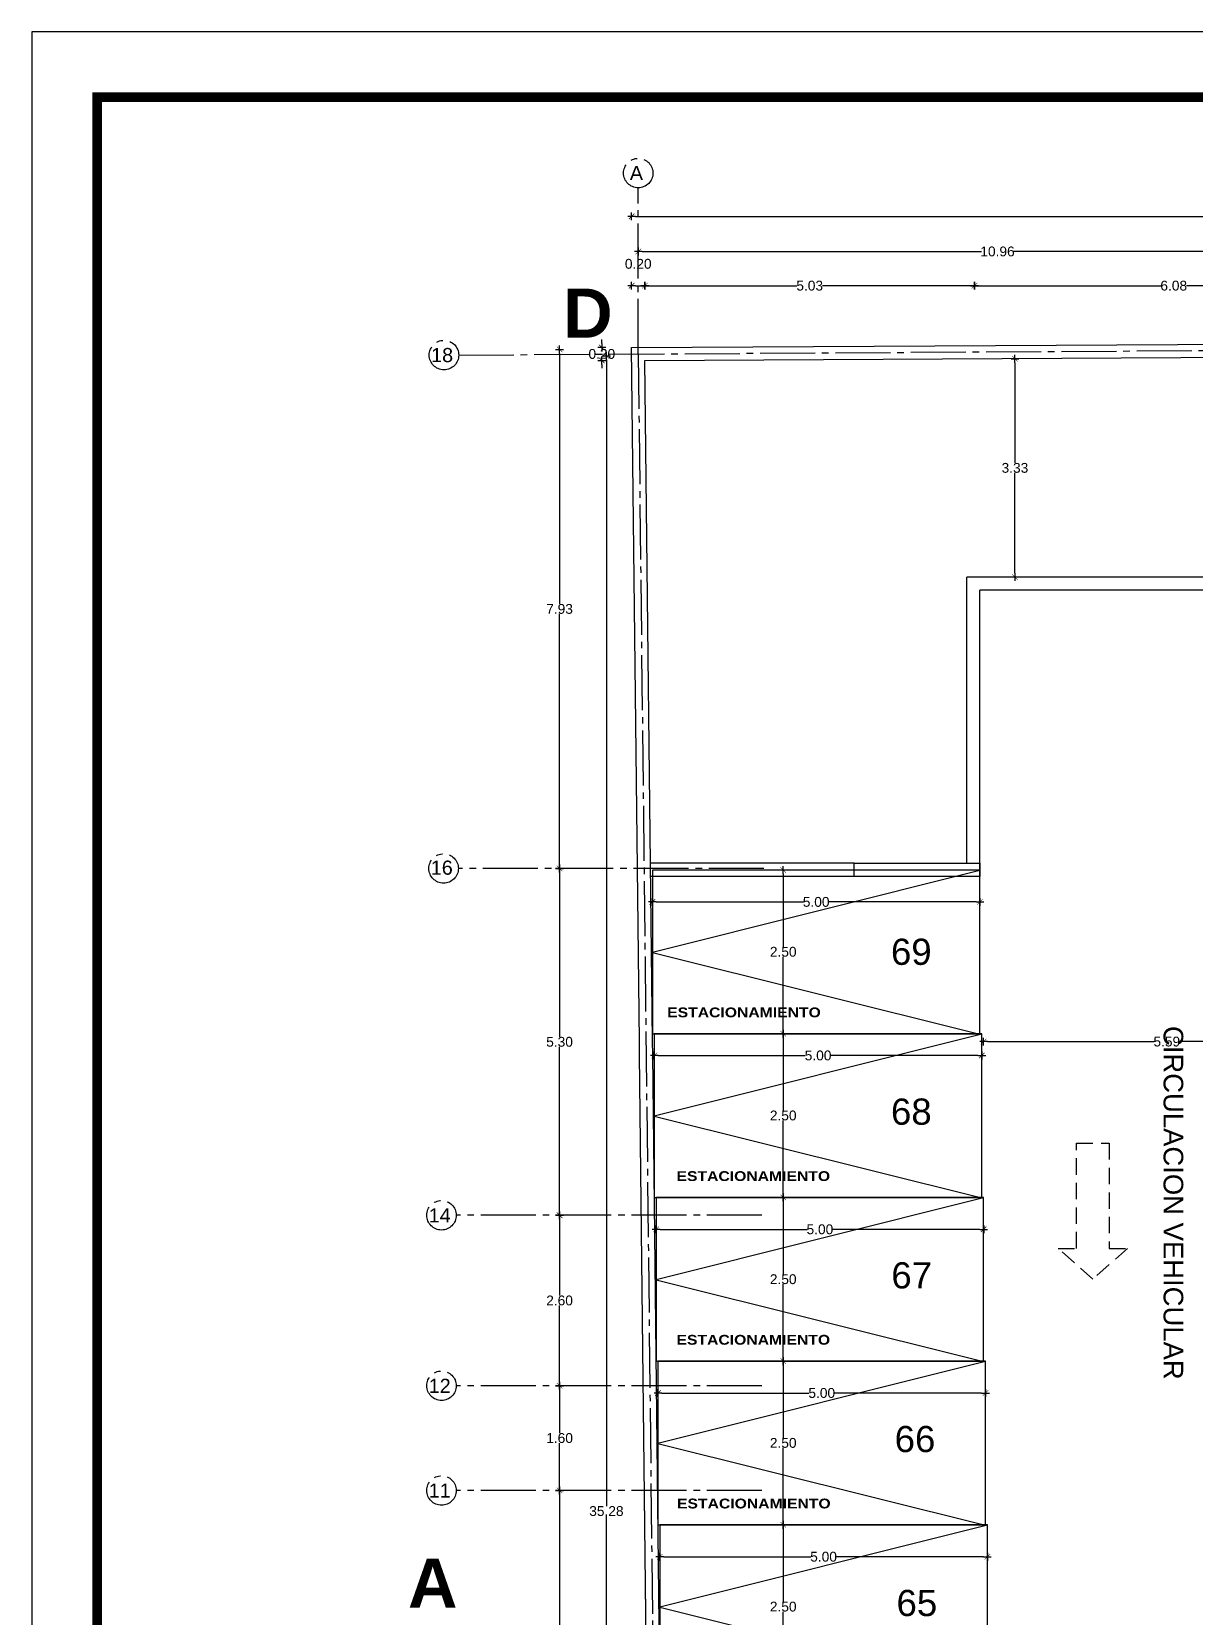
# Model space of a CAD drawing. Header units: millimetres. Extents: x 1217 to 2428, y 234 to 644.
# Drawn here: x 2338.46 to 2356.22, y 420.23 to 444.44 of the extents above; entities that cross this region are included whole.
import ezdxf

# ---------------------------------------------------------------- set-up
doc = ezdxf.new("R2010")
doc.units = ezdxf.units.MM
doc.linetypes.add('ACAD_ISO04W100', pattern=[30, 24, -3, 0, -3])
doc.linetypes.add('HIDDEN', pattern=[0.375, 0.25, -0.125])
doc.layers.get('0').update_dxf_attribs({"lineweight": 5})
for name, color, linetype in [('0.1', 251, 'Continuous'), ('COTAS', 252, 'Continuous'), ('COTAS INTERIORES', 3, 'Continuous'), ('Ejes', 8, 'Continuous'), ('MURO', 5, 'Continuous'), ('Pavimento', 8, 'Continuous'), ('Texto', 1, 'Continuous'), ('Textos', 2, 'Continuous')]:
    doc.layers.add(name, color=color, linetype=linetype)
doc.styles.add('DIM000', font='')
doc.styles.add('INTERARQ', font='arial.ttf')
doc.styles.get("Standard").update_dxf_attribs({"font": 'arial.ttf'})
doc.styles.get('DIM000').set_extended_font_data('Arial Black')
doc.dimstyles.new('ESCALA_1-50', dxfattribs={"dimtxt": 0.15, "dimasz": 0.06, "dimexe": 0.18, "dimexo": 0.0625, "dimgap": 0, "dimtad": 0, "dimtih": 1, "dimtoh": 1, "dimzin": 0, "dimdsep": 46, "dimtxsty": 'INTERARQ', "dimblk": 'DIMTICK', "dimcen": 0, "dimse1": 1, "dimse2": 1, "dimclrd": 256, "dimclre": 1, "dimclrt": 2, "dimadec": 0, "dimazin": 0, "dimtfac": 4.5, "dimtofl": 0, "dimtmove": 2, "dimatfit": 3, "dimldrblk": 'DIMTICK', "dimfxl": 1, "dimtolj": 1, "dimtzin": 0, "dimarcsym": 0})

# ---------------------------------------------------------------- blocks, each defined once
blk = doc.blocks.new('DIMTICK')
at = {"color": 1}
for p, q in [((-1, 0), (1, 0)), ((0, 1), (0, -1))]:
    blk.add_line(p, q, dxfattribs=at)
at = {"color": 3, "const_width": 0.141}
blk.add_lwpolyline([(0.71, 0.71), (-0.71, -0.71)], dxfattribs=at)
blk = doc.blocks.new('*D1199')
at = {"layer": 'COTAS INTERIORES', "lineweight": -2, "ltscale": 3, "transparency": 16777216}
for p, q in [((2353.051, 429.018), (2355.592, 429.018)), ((2358.524, 429.018), (2355.982, 429.018))]:
    blk.add_line(p, q, dxfattribs=at)
at = {"layer": 'Defpoints', "color": 0, "ltscale": 3, "transparency": 16777216}
for p in [(2352.991, 429.253, 0), (2352.991, 429.018), (2358.584, 429.018, 0)]:
    blk.add_point(p, dxfattribs=at)
at = {"layer": 'COTAS INTERIORES', "lineweight": -2, "ltscale": 3, "transparency": 16777216, "xscale": 0.06, "yscale": 0.06, "zscale": 0.06, "rotation": 180}
blk.add_blockref('DIMTICK', (2352.991, 429.018), dxfattribs=at)
at = {"layer": 'COTAS INTERIORES', "lineweight": -2, "ltscale": 3, "transparency": 16777216, "xscale": 0.06, "yscale": 0.06, "zscale": 0.06}
blk.add_blockref('DIMTICK', (2358.584, 429.018), dxfattribs=at)
at = {"layer": 'COTAS INTERIORES', "color": 2, "ltscale": 3, "transparency": 16777216, "insert": (2355.787, 429.018), "char_height": 0.15, "attachment_point": 5, "style": 'INTERARQ'}
blk.add_mtext('\\A1;5.59', dxfattribs=at)
blk = doc.blocks.new('*D1256')
at = {"layer": 'COTAS INTERIORES', "lineweight": -2, "ltscale": 3, "transparency": 16777216}
for p, q in [((2349.932, 421.579), (2349.932, 420.465)), ((2349.932, 419.199), (2349.932, 420.312))]:
    blk.add_line(p, q, dxfattribs=at)
at = {"layer": 'Defpoints', "color": 0, "ltscale": 3, "transparency": 16777216}
for p in [(2349.932, 421.639), (2350.779, 421.639, 0), (2351.226, 419.139, 0)]:
    blk.add_point(p, dxfattribs=at)
at = {"layer": 'COTAS INTERIORES', "lineweight": -2, "ltscale": 3, "transparency": 16777216, "xscale": 0.06, "yscale": 0.06, "zscale": 0.06}
for p, rotation in [((2349.932, 421.639), 90), ((2349.932, 419.139), 270)]:
    blk.add_blockref('DIMTICK', p, dxfattribs=dict(at, rotation=rotation))
at = {"layer": 'COTAS INTERIORES', "color": 2, "ltscale": 3, "transparency": 16777216, "insert": (2349.932, 420.389), "char_height": 0.15, "attachment_point": 5, "style": 'INTERARQ'}
blk.add_mtext('\\A1;2.50', dxfattribs=at)
blk = doc.blocks.new('*D1257')
at = {"layer": 'COTAS INTERIORES', "lineweight": -2, "ltscale": 3, "transparency": 16777216}
for p, q in [((2349.932, 424.079), (2349.932, 422.965)), ((2349.932, 421.699), (2349.932, 422.812))]:
    blk.add_line(p, q, dxfattribs=at)
at = {"layer": 'Defpoints', "color": 0, "ltscale": 3, "transparency": 16777216}
for p in [(2349.932, 424.139), (2350.866, 424.139, 0), (2350.779, 421.639, 0)]:
    blk.add_point(p, dxfattribs=at)
at = {"layer": 'COTAS INTERIORES', "lineweight": -2, "ltscale": 3, "transparency": 16777216, "xscale": 0.06, "yscale": 0.06, "zscale": 0.06}
for p, rotation in [((2349.932, 424.139), 90), ((2349.932, 421.639), 270)]:
    blk.add_blockref('DIMTICK', p, dxfattribs=dict(at, rotation=rotation))
at = {"layer": 'COTAS INTERIORES', "color": 2, "ltscale": 3, "transparency": 16777216, "insert": (2349.932, 422.889), "char_height": 0.15, "attachment_point": 5, "style": 'INTERARQ'}
blk.add_mtext('\\A1;2.50', dxfattribs=at)
blk = doc.blocks.new('*D1258')
at = {"layer": 'COTAS INTERIORES', "lineweight": -2, "ltscale": 3, "transparency": 16777216}
for p, q in [((2349.932, 426.579), (2349.932, 425.465)), ((2349.932, 424.199), (2349.932, 425.312))]:
    blk.add_line(p, q, dxfattribs=at)
at = {"layer": 'Defpoints', "color": 0, "ltscale": 3, "transparency": 16777216}
for p in [(2349.932, 426.639), (2350.779, 426.639, 0), (2350.866, 424.139, 0)]:
    blk.add_point(p, dxfattribs=at)
at = {"layer": 'COTAS INTERIORES', "lineweight": -2, "ltscale": 3, "transparency": 16777216, "xscale": 0.06, "yscale": 0.06, "zscale": 0.06}
for p, rotation in [((2349.932, 426.639), 90), ((2349.932, 424.139), 270)]:
    blk.add_blockref('DIMTICK', p, dxfattribs=dict(at, rotation=rotation))
at = {"layer": 'COTAS INTERIORES', "color": 2, "ltscale": 3, "transparency": 16777216, "insert": (2349.932, 425.389), "char_height": 0.15, "attachment_point": 5, "style": 'INTERARQ'}
blk.add_mtext('\\A1;2.50', dxfattribs=at)
blk = doc.blocks.new('*D1259')
at = {"layer": 'COTAS INTERIORES', "lineweight": -2, "ltscale": 3, "transparency": 16777216}
for p, q in [((2349.932, 429.079), (2349.932, 427.965)), ((2349.932, 426.699), (2349.932, 427.812))]:
    blk.add_line(p, q, dxfattribs=at)
at = {"layer": 'Defpoints', "color": 0, "ltscale": 3, "transparency": 16777216}
for p in [(2349.932, 429.139), (2350.837, 429.139, 0), (2350.779, 426.639, 0)]:
    blk.add_point(p, dxfattribs=at)
at = {"layer": 'COTAS INTERIORES', "lineweight": -2, "ltscale": 3, "transparency": 16777216, "xscale": 0.06, "yscale": 0.06, "zscale": 0.06}
for p, rotation in [((2349.932, 429.139), 90), ((2349.932, 426.639), 270)]:
    blk.add_blockref('DIMTICK', p, dxfattribs=dict(at, rotation=rotation))
at = {"layer": 'COTAS INTERIORES', "color": 2, "ltscale": 3, "transparency": 16777216, "insert": (2349.932, 427.889), "char_height": 0.15, "attachment_point": 5, "style": 'INTERARQ'}
blk.add_mtext('\\A1;2.50', dxfattribs=at)
blk = doc.blocks.new('*D1260')
at = {"layer": 'COTAS INTERIORES', "lineweight": -2, "ltscale": 3, "transparency": 16777216}
for p, q in [((2349.932, 431.579), (2349.932, 430.465)), ((2349.932, 429.199), (2349.932, 430.312))]:
    blk.add_line(p, q, dxfattribs=at)
at = {"layer": 'Defpoints', "color": 0, "ltscale": 3, "transparency": 16777216}
for p in [(2349.932, 431.639), (2350.953, 431.639, 0), (2350.837, 429.139, 0)]:
    blk.add_point(p, dxfattribs=at)
at = {"layer": 'COTAS INTERIORES', "lineweight": -2, "ltscale": 3, "transparency": 16777216, "xscale": 0.06, "yscale": 0.06, "zscale": 0.06}
for p, rotation in [((2349.932, 431.639), 90), ((2349.932, 429.139), 270)]:
    blk.add_blockref('DIMTICK', p, dxfattribs=dict(at, rotation=rotation))
at = {"layer": 'COTAS INTERIORES', "color": 2, "ltscale": 3, "transparency": 16777216, "insert": (2349.932, 430.389), "char_height": 0.15, "attachment_point": 5, "style": 'INTERARQ'}
blk.add_mtext('\\A1;2.50', dxfattribs=at)
blk = doc.blocks.new('*D1109')
at = {"layer": 'COTAS INTERIORES', "lineweight": -2, "ltscale": 3, "transparency": 16777216}
for p, q in [((2348.108, 421.151), (2350.353, 421.151)), ((2352.988, 421.151), (2350.743, 421.151))]:
    blk.add_line(p, q, dxfattribs=at)
at = {"layer": 'Defpoints', "color": 0, "ltscale": 3, "transparency": 16777216}
for p in [(2348.048, 421.63, 0), (2353.048, 421.63, 0), (2353.048, 421.151)]:
    blk.add_point(p, dxfattribs=at)
at = {"layer": 'COTAS INTERIORES', "lineweight": -2, "ltscale": 3, "transparency": 16777216, "xscale": 0.06, "yscale": 0.06, "zscale": 0.06, "rotation": 180}
blk.add_blockref('DIMTICK', (2348.048, 421.151), dxfattribs=at)
at = {"layer": 'COTAS INTERIORES', "lineweight": -2, "ltscale": 3, "transparency": 16777216, "xscale": 0.06, "yscale": 0.06, "zscale": 0.06}
blk.add_blockref('DIMTICK', (2353.048, 421.151), dxfattribs=at)
at = {"layer": 'COTAS INTERIORES', "color": 2, "ltscale": 3, "transparency": 16777216, "insert": (2350.548, 421.151), "char_height": 0.15, "attachment_point": 5, "style": 'INTERARQ'}
blk.add_mtext('\\A1;5.00', dxfattribs=at)
blk = doc.blocks.new('*D1110')
at = {"layer": 'COTAS INTERIORES', "lineweight": -2, "ltscale": 3, "transparency": 16777216}
for p, q in [((2348.08, 423.651), (2350.325, 423.651)), ((2352.96, 423.651), (2350.714, 423.651))]:
    blk.add_line(p, q, dxfattribs=at)
at = {"layer": 'Defpoints', "color": 0, "ltscale": 3, "transparency": 16777216}
for p in [(2348.02, 424.13, 0), (2353.02, 424.13, 0), (2353.02, 423.651)]:
    blk.add_point(p, dxfattribs=at)
at = {"layer": 'COTAS INTERIORES', "lineweight": -2, "ltscale": 3, "transparency": 16777216, "xscale": 0.06, "yscale": 0.06, "zscale": 0.06, "rotation": 180}
blk.add_blockref('DIMTICK', (2348.02, 423.651), dxfattribs=at)
at = {"layer": 'COTAS INTERIORES', "lineweight": -2, "ltscale": 3, "transparency": 16777216, "xscale": 0.06, "yscale": 0.06, "zscale": 0.06}
blk.add_blockref('DIMTICK', (2353.02, 423.651), dxfattribs=at)
at = {"layer": 'COTAS INTERIORES', "color": 2, "ltscale": 3, "transparency": 16777216, "insert": (2350.52, 423.651), "char_height": 0.15, "attachment_point": 5, "style": 'INTERARQ'}
blk.add_mtext('\\A1;5.00', dxfattribs=at)
blk = doc.blocks.new('*D1111')
at = {"layer": 'COTAS INTERIORES', "lineweight": -2, "ltscale": 3, "transparency": 16777216}
for p, q in [((2348.052, 426.151), (2350.297, 426.151)), ((2352.932, 426.151), (2350.686, 426.151))]:
    blk.add_line(p, q, dxfattribs=at)
at = {"layer": 'Defpoints', "color": 0, "ltscale": 3, "transparency": 16777216}
for p in [(2347.992, 426.63, 0), (2352.992, 426.63, 0), (2352.992, 426.151)]:
    blk.add_point(p, dxfattribs=at)
at = {"layer": 'COTAS INTERIORES', "lineweight": -2, "ltscale": 3, "transparency": 16777216, "xscale": 0.06, "yscale": 0.06, "zscale": 0.06, "rotation": 180}
blk.add_blockref('DIMTICK', (2347.992, 426.151), dxfattribs=at)
at = {"layer": 'COTAS INTERIORES', "lineweight": -2, "ltscale": 3, "transparency": 16777216, "xscale": 0.06, "yscale": 0.06, "zscale": 0.06}
blk.add_blockref('DIMTICK', (2352.992, 426.151), dxfattribs=at)
at = {"layer": 'COTAS INTERIORES', "color": 2, "ltscale": 3, "transparency": 16777216, "insert": (2350.492, 426.151), "char_height": 0.15, "attachment_point": 5, "style": 'INTERARQ'}
blk.add_mtext('\\A1;5.00', dxfattribs=at)
blk = doc.blocks.new('*D1112')
at = {"layer": 'COTAS INTERIORES', "lineweight": -2, "ltscale": 3, "transparency": 16777216}
for p, q in [((2348.024, 428.806), (2350.269, 428.806)), ((2352.904, 428.806), (2350.658, 428.806))]:
    blk.add_line(p, q, dxfattribs=at)
at = {"layer": 'Defpoints', "color": 0, "ltscale": 3, "transparency": 16777216}
for p in [(2347.964, 429.13, 0), (2352.964, 429.13, 0), (2352.964, 428.806)]:
    blk.add_point(p, dxfattribs=at)
at = {"layer": 'COTAS INTERIORES', "lineweight": -2, "ltscale": 3, "transparency": 16777216, "xscale": 0.06, "yscale": 0.06, "zscale": 0.06, "rotation": 180}
blk.add_blockref('DIMTICK', (2347.964, 428.806), dxfattribs=at)
at = {"layer": 'COTAS INTERIORES', "lineweight": -2, "ltscale": 3, "transparency": 16777216, "xscale": 0.06, "yscale": 0.06, "zscale": 0.06}
blk.add_blockref('DIMTICK', (2352.964, 428.806), dxfattribs=at)
at = {"layer": 'COTAS INTERIORES', "color": 2, "ltscale": 3, "transparency": 16777216, "insert": (2350.464, 428.806), "char_height": 0.15, "attachment_point": 5, "style": 'INTERARQ'}
blk.add_mtext('\\A1;5.00', dxfattribs=at)
blk = doc.blocks.new('*D1113')
at = {"layer": 'COTAS INTERIORES', "lineweight": -2, "ltscale": 3, "transparency": 16777216}
for p, q in [((2347.995, 431.151), (2350.241, 431.151)), ((2352.875, 431.151), (2350.63, 431.151))]:
    blk.add_line(p, q, dxfattribs=at)
at = {"layer": 'Defpoints', "color": 0, "ltscale": 3, "transparency": 16777216}
for p in [(2347.935, 431.63, 0), (2352.935, 431.63, 0), (2352.935, 431.151)]:
    blk.add_point(p, dxfattribs=at)
at = {"layer": 'COTAS INTERIORES', "lineweight": -2, "ltscale": 3, "transparency": 16777216, "xscale": 0.06, "yscale": 0.06, "zscale": 0.06, "rotation": 180}
blk.add_blockref('DIMTICK', (2347.935, 431.151), dxfattribs=at)
at = {"layer": 'COTAS INTERIORES', "lineweight": -2, "ltscale": 3, "transparency": 16777216, "xscale": 0.06, "yscale": 0.06, "zscale": 0.06}
blk.add_blockref('DIMTICK', (2352.935, 431.151), dxfattribs=at)
at = {"layer": 'COTAS INTERIORES', "color": 2, "ltscale": 3, "transparency": 16777216, "insert": (2350.435, 431.151), "char_height": 0.15, "attachment_point": 5, "style": 'INTERARQ'}
blk.add_mtext('\\A1;5.00', dxfattribs=at)
blk = doc.blocks.new('*D1132')
at = {"layer": 'COTAS', "lineweight": -2, "ltscale": 3, "transparency": 16777216}
for p, q in [((2347.233, 439.429), (2347.233, 421.925)), ((2347.233, 404.268), (2347.233, 421.772))]:
    blk.add_line(p, q, dxfattribs=at)
at = {"layer": 'Defpoints', "color": 0, "ltscale": 3, "transparency": 16777216}
for p in [(2347.233, 439.489), (2347.846, 439.489, 0), (2353.237, 404.208, 0)]:
    blk.add_point(p, dxfattribs=at)
at = {"layer": 'COTAS', "lineweight": -2, "ltscale": 3, "transparency": 16777216, "xscale": 0.06, "yscale": 0.06, "zscale": 0.06}
for p, rotation in [((2347.233, 439.489), 90), ((2347.233, 404.208), 270)]:
    blk.add_blockref('DIMTICK', p, dxfattribs=dict(at, rotation=rotation))
at = {"layer": 'COTAS', "color": 2, "ltscale": 3, "transparency": 16777216, "insert": (2347.233, 421.848), "char_height": 0.15, "attachment_point": 5, "style": 'INTERARQ'}
blk.add_mtext('\\A1;35.28', dxfattribs=at)
blk = doc.blocks.new('*D1133')
at = {"layer": 'COTAS', "lineweight": -2, "ltscale": 3, "transparency": 16777216}
for p, q in [((2347.163, 439.679), (2347.163, 439.739)), ((2347.163, 439.36), (2347.163, 439.3))]:
    blk.add_line(p, q, dxfattribs=at)
at = {"layer": 'Defpoints', "color": 0, "ltscale": 3, "transparency": 16777216}
for p in [(2347.163, 439.619), (2347.548, 439.619, 0), (2347.846, 439.42, 0)]:
    blk.add_point(p, dxfattribs=at)
at = {"layer": 'COTAS', "lineweight": -2, "ltscale": 3, "transparency": 16777216, "xscale": 0.06, "yscale": 0.06, "zscale": 0.06}
for p, rotation in [((2347.163, 439.619), 270), ((2347.163, 439.42), 90)]:
    blk.add_blockref('DIMTICK', p, dxfattribs=dict(at, rotation=rotation))
at = {"layer": 'COTAS', "color": 2, "ltscale": 3, "transparency": 16777216, "insert": (2347.163, 439.519), "char_height": 0.15, "attachment_point": 5, "style": 'INTERARQ'}
blk.add_mtext('\\A1;0.20', dxfattribs=at)
blk = doc.blocks.new('*D1137')
at = {"layer": 'COTAS', "lineweight": -2, "ltscale": 3, "transparency": 16777216}
for p, q in [((2346.518, 431.603), (2346.518, 429.091)), ((2346.518, 426.426), (2346.518, 428.938))]:
    blk.add_line(p, q, dxfattribs=at)
at = {"layer": 'Defpoints', "color": 0, "ltscale": 3, "transparency": 16777216}
for p in [(2346.518, 431.663), (2347.706, 431.663, 0), (2347.767, 426.366, 0)]:
    blk.add_point(p, dxfattribs=at)
at = {"layer": 'COTAS', "lineweight": -2, "ltscale": 3, "transparency": 16777216, "xscale": 0.06, "yscale": 0.06, "zscale": 0.06}
for p, rotation in [((2346.518, 431.663), 90), ((2346.518, 426.366), 270)]:
    blk.add_blockref('DIMTICK', p, dxfattribs=dict(at, rotation=rotation))
at = {"layer": 'COTAS', "color": 2, "ltscale": 3, "transparency": 16777216, "insert": (2346.518, 429.014), "char_height": 0.15, "attachment_point": 5, "style": 'INTERARQ'}
blk.add_mtext('\\A1;5.30', dxfattribs=at)
blk = doc.blocks.new('*D1138')
at = {"layer": 'COTAS', "lineweight": -2, "ltscale": 3, "transparency": 16777216}
for p, q in [((2346.518, 439.528), (2346.518, 435.702)), ((2346.518, 431.723), (2346.518, 435.549))]:
    blk.add_line(p, q, dxfattribs=at)
at = {"layer": 'Defpoints', "color": 0, "ltscale": 3, "transparency": 16777216}
for p in [(2346.518, 439.588), (2347.619, 439.588), (2347.706, 431.663, 0)]:
    blk.add_point(p, dxfattribs=at)
at = {"layer": 'COTAS', "lineweight": -2, "ltscale": 3, "transparency": 16777216, "xscale": 0.06, "yscale": 0.06, "zscale": 0.06}
for p, rotation in [((2346.518, 439.588), 90), ((2346.518, 431.663), 270)]:
    blk.add_blockref('DIMTICK', p, dxfattribs=dict(at, rotation=rotation))
at = {"layer": 'COTAS', "color": 2, "ltscale": 3, "transparency": 16777216, "insert": (2346.518, 435.625), "char_height": 0.15, "attachment_point": 5, "style": 'INTERARQ'}
blk.add_mtext('\\A1;7.93', dxfattribs=at)
blk = doc.blocks.new('*D1160')
at = {"layer": 'COTAS', "lineweight": -2, "ltscale": 3, "transparency": 16777216}
blk.add_line((2347.678, 440.562), (2347.76, 440.562), dxfattribs=at)
at = {"layer": 'Defpoints', "color": 0, "ltscale": 3, "transparency": 16777216}
for p in [(2347.82, 440.562), (2347.618, 440.104, 0), (2347.82, 439.905, 0)]:
    blk.add_point(p, dxfattribs=at)
at = {"layer": 'COTAS', "lineweight": -2, "ltscale": 3, "transparency": 16777216, "xscale": 0.06, "yscale": 0.06, "zscale": 0.06, "rotation": 180}
blk.add_blockref('DIMTICK', (2347.618, 440.562), dxfattribs=at)
at = {"layer": 'COTAS', "lineweight": -2, "ltscale": 3, "transparency": 16777216, "xscale": 0.06, "yscale": 0.06, "zscale": 0.06}
blk.add_blockref('DIMTICK', (2347.82, 440.562), dxfattribs=at)
at = {"layer": 'COTAS', "color": 2, "ltscale": 3, "transparency": 16777216, "insert": (2347.719, 440.895), "char_height": 0.15, "attachment_point": 5, "style": 'INTERARQ'}
blk.add_mtext('\\A1;0.20', dxfattribs=at)
blk = doc.blocks.new('*D1161')
at = {"layer": 'COTAS', "lineweight": -2, "ltscale": 3, "transparency": 16777216}
for p, q in [((2347.88, 440.562), (2350.141, 440.562)), ((2352.792, 440.562), (2350.531, 440.562))]:
    blk.add_line(p, q, dxfattribs=at)
at = {"layer": 'Defpoints', "color": 0, "ltscale": 3, "transparency": 16777216}
for p in [(2352.852, 440.562), (2347.82, 439.905, 0), (2352.852, 439.814)]:
    blk.add_point(p, dxfattribs=at)
at = {"layer": 'COTAS', "lineweight": -2, "ltscale": 3, "transparency": 16777216, "xscale": 0.06, "yscale": 0.06, "zscale": 0.06, "rotation": 180}
blk.add_blockref('DIMTICK', (2347.82, 440.562), dxfattribs=at)
at = {"layer": 'COTAS', "lineweight": -2, "ltscale": 3, "transparency": 16777216, "xscale": 0.06, "yscale": 0.06, "zscale": 0.06}
blk.add_blockref('DIMTICK', (2352.852, 440.562), dxfattribs=at)
at = {"layer": 'COTAS', "color": 2, "ltscale": 3, "transparency": 16777216, "insert": (2350.336, 440.562), "char_height": 0.15, "attachment_point": 5, "style": 'INTERARQ'}
blk.add_mtext('\\A1;5.03', dxfattribs=at)
blk = doc.blocks.new('*D1162')
at = {"layer": 'COTAS', "lineweight": -2, "ltscale": 3, "transparency": 16777216}
for p, q in [((2352.912, 440.562), (2355.697, 440.562)), ((2358.874, 440.562), (2356.088, 440.562))]:
    blk.add_line(p, q, dxfattribs=at)
at = {"layer": 'Defpoints', "color": 0, "ltscale": 3, "transparency": 16777216}
for p in [(2358.934, 440.562), (2352.852, 439.814), (2358.934, 439.965)]:
    blk.add_point(p, dxfattribs=at)
at = {"layer": 'COTAS', "lineweight": -2, "ltscale": 3, "transparency": 16777216, "xscale": 0.06, "yscale": 0.06, "zscale": 0.06, "rotation": 180}
blk.add_blockref('DIMTICK', (2352.852, 440.562), dxfattribs=at)
at = {"layer": 'COTAS', "lineweight": -2, "ltscale": 3, "transparency": 16777216, "xscale": 0.06, "yscale": 0.06, "zscale": 0.06}
blk.add_blockref('DIMTICK', (2358.934, 440.562), dxfattribs=at)
at = {"layer": 'COTAS', "color": 2, "ltscale": 3, "transparency": 16777216, "insert": (2355.893, 440.562), "char_height": 0.15, "attachment_point": 5, "style": 'INTERARQ'}
blk.add_mtext('\\A1;6.08', dxfattribs=at)
blk = doc.blocks.new('*D1166')
at = {"layer": 'COTAS', "lineweight": -2, "ltscale": 3, "transparency": 16777216}
for p, q in [((2347.781, 441.084), (2352.957, 441.084)), ((2358.624, 441.084), (2353.448, 441.084))]:
    blk.add_line(p, q, dxfattribs=at)
at = {"layer": 'Defpoints', "color": 0, "ltscale": 3, "transparency": 16777216}
for p in [(2358.684, 441.084), (2347.721, 440.004, 0), (2358.684, 440.071, 0)]:
    blk.add_point(p, dxfattribs=at)
at = {"layer": 'COTAS', "lineweight": -2, "ltscale": 3, "transparency": 16777216, "xscale": 0.06, "yscale": 0.06, "zscale": 0.06, "rotation": 180}
blk.add_blockref('DIMTICK', (2347.721, 441.084), dxfattribs=at)
at = {"layer": 'COTAS', "lineweight": -2, "ltscale": 3, "transparency": 16777216, "xscale": 0.06, "yscale": 0.06, "zscale": 0.06}
blk.add_blockref('DIMTICK', (2358.684, 441.084), dxfattribs=at)
at = {"layer": 'COTAS', "color": 2, "ltscale": 3, "transparency": 16777216, "insert": (2353.203, 441.084), "char_height": 0.15, "attachment_point": 5, "style": 'INTERARQ'}
blk.add_mtext('\\A1;10.96', dxfattribs=at)
blk = doc.blocks.new('*D1174')
at = {"layer": 'COTAS', "lineweight": -2, "ltscale": 3, "transparency": 16777216}
for p, q in [((2347.678, 441.621), (2363.275, 441.621)), ((2379.376, 441.621), (2363.779, 441.621))]:
    blk.add_line(p, q, dxfattribs=at)
at = {"layer": 'Defpoints', "color": 0, "ltscale": 3, "transparency": 16777216}
for p in [(2379.436, 441.621), (2379.436, 440.296, 0), (2347.618, 440.104, 0)]:
    blk.add_point(p, dxfattribs=at)
at = {"layer": 'COTAS', "lineweight": -2, "ltscale": 3, "transparency": 16777216, "xscale": 0.06, "yscale": 0.06, "zscale": 0.06, "rotation": 180}
blk.add_blockref('DIMTICK', (2347.618, 441.621), dxfattribs=at)
at = {"layer": 'COTAS', "lineweight": -2, "ltscale": 3, "transparency": 16777216, "xscale": 0.06, "yscale": 0.06, "zscale": 0.06}
blk.add_blockref('DIMTICK', (2379.436, 441.621), dxfattribs=at)
at = {"layer": 'COTAS', "color": 2, "ltscale": 3, "transparency": 16777216, "insert": (2363.527, 441.621), "char_height": 0.15, "attachment_point": 5, "style": 'INTERARQ'}
blk.add_mtext('\\A1;31.82', dxfattribs=at)
blk = doc.blocks.new('*D1175')
at = {"layer": 'COTAS', "lineweight": -2, "ltscale": 3, "transparency": 16777216}
for p, q in [((2346.518, 422.103), (2346.518, 419.441)), ((2346.518, 416.626), (2346.518, 419.288))]:
    blk.add_line(p, q, dxfattribs=at)
at = {"layer": 'Defpoints', "color": 0, "ltscale": 3, "transparency": 16777216}
for p in [(2346.518, 422.163), (2347.655, 422.163, 0), (2347.878, 416.566, 0)]:
    blk.add_point(p, dxfattribs=at)
at = {"layer": 'COTAS', "lineweight": -2, "ltscale": 3, "transparency": 16777216, "xscale": 0.06, "yscale": 0.06, "zscale": 0.06}
for p, rotation in [((2346.518, 422.163), 90), ((2346.518, 416.566), 270)]:
    blk.add_blockref('DIMTICK', p, dxfattribs=dict(at, rotation=rotation))
at = {"layer": 'COTAS', "color": 2, "ltscale": 3, "transparency": 16777216, "insert": (2346.518, 419.364), "char_height": 0.15, "attachment_point": 5, "style": 'INTERARQ'}
blk.add_mtext('\\A1;5.60', dxfattribs=at)
blk = doc.blocks.new('*D1176')
at = {"layer": 'COTAS', "lineweight": -2, "ltscale": 3, "transparency": 16777216}
for p, q in [((2346.518, 423.703), (2346.518, 423.04)), ((2346.518, 422.223), (2346.518, 422.886))]:
    blk.add_line(p, q, dxfattribs=at)
at = {"layer": 'Defpoints', "color": 0, "ltscale": 3, "transparency": 16777216}
for p in [(2346.518, 423.763), (2347.716, 423.763, 0), (2347.655, 422.163, 0)]:
    blk.add_point(p, dxfattribs=at)
at = {"layer": 'COTAS', "lineweight": -2, "ltscale": 3, "transparency": 16777216, "xscale": 0.06, "yscale": 0.06, "zscale": 0.06}
for p, rotation in [((2346.518, 423.763), 90), ((2346.518, 422.163), 270)]:
    blk.add_blockref('DIMTICK', p, dxfattribs=dict(at, rotation=rotation))
at = {"layer": 'COTAS', "color": 2, "ltscale": 3, "transparency": 16777216, "insert": (2346.518, 422.963), "char_height": 0.15, "attachment_point": 5, "style": 'INTERARQ'}
blk.add_mtext('\\A1;1.60', dxfattribs=at)
blk = doc.blocks.new('*D1177')
at = {"layer": 'COTAS', "lineweight": -2, "ltscale": 3, "transparency": 16777216}
for p, q in [((2346.518, 426.306), (2346.518, 425.141)), ((2346.518, 423.823), (2346.518, 424.988))]:
    blk.add_line(p, q, dxfattribs=at)
at = {"layer": 'Defpoints', "color": 0, "ltscale": 3, "transparency": 16777216}
for p in [(2346.518, 426.366), (2347.767, 426.366, 0), (2347.716, 423.763, 0)]:
    blk.add_point(p, dxfattribs=at)
at = {"layer": 'COTAS', "lineweight": -2, "ltscale": 3, "transparency": 16777216, "xscale": 0.06, "yscale": 0.06, "zscale": 0.06}
for p, rotation in [((2346.518, 426.366), 90), ((2346.518, 423.763), 270)]:
    blk.add_blockref('DIMTICK', p, dxfattribs=dict(at, rotation=rotation))
at = {"layer": 'COTAS', "color": 2, "ltscale": 3, "transparency": 16777216, "insert": (2346.518, 425.064), "char_height": 0.15, "attachment_point": 5, "style": 'INTERARQ'}
blk.add_mtext('\\A1;2.60', dxfattribs=at)
blk = doc.blocks.new('*D1271')
at = {"layer": 'COTAS INTERIORES', "lineweight": -2, "ltscale": 3, "transparency": 16777216}
for p, q in [((2353.469, 439.386), (2353.469, 437.856)), ((2353.469, 436.173), (2353.469, 437.703))]:
    blk.add_line(p, q, dxfattribs=at)
at = {"layer": 'Defpoints', "color": 0, "ltscale": 3, "transparency": 16777216}
for p in [(2352.718, 439.446, 0), (2353.469, 439.446), (2352.735, 436.113, 0)]:
    blk.add_point(p, dxfattribs=at)
at = {"layer": 'COTAS INTERIORES', "lineweight": -2, "ltscale": 3, "transparency": 16777216, "xscale": 0.06, "yscale": 0.06, "zscale": 0.06}
for p, rotation in [((2353.469, 439.446), 90), ((2353.469, 436.113), 270)]:
    blk.add_blockref('DIMTICK', p, dxfattribs=dict(at, rotation=rotation))
at = {"layer": 'COTAS INTERIORES', "color": 2, "ltscale": 3, "transparency": 16777216, "insert": (2353.469, 437.779), "char_height": 0.15, "attachment_point": 5, "style": 'INTERARQ'}
blk.add_mtext('\\A1;3.33', dxfattribs=at)

msp = doc.modelspace()

# ---------------------------------------------------------------- linework, layer by layer
at = {"layer": '0.1', "ltscale": 3, "elevation": 0}
msp.add_lwpolyline([(2338.46076, 392.44057), (2428.46076, 392.44057), (2428.46076, 444.44057), (2338.46076, 444.44057)], close=True, dxfattribs=at)
at = {"layer": '0.1', "ltscale": 3, "const_width": 0.15, "elevation": 0}
msp.add_lwpolyline([(2339.46076, 393.44057), (2427.46076, 393.44057), (2427.46076, 443.44057), (2339.46076, 443.44057)], close=True, dxfattribs=at)
at = {"layer": '0.1', "color": 8, "linetype": 'HIDDEN', "elevation": 0}
msp.add_lwpolyline([(2354.65867, 425.39159), (2354.12764, 425.86103), (2354.40867, 425.86103), (2354.40867, 427.46622), (2354.90867, 427.46622), (2354.90867, 425.86103), (2355.18969, 425.86103)], close=True, dxfattribs=at)
at = {"layer": 'Ejes', "linetype": 'ACAD_ISO04W100', "ltscale": 0.035, "elevation": 0}
for points in [[(2347.7191, 439.51923), (2347.7191, 442.05671)], [(2344.97835, 439.50272), (2382.34027, 439.72869)], [(2347.71918, 439.51923), (2348.14503, 401.62869)], [(2349.63816, 431.66259), (2344.97302, 431.66259)], [(2349.63816, 431.66259), (2344.97302, 431.66259)], [(2349.63816, 431.66259), (2344.97302, 431.66259)], [(2349.60679, 426.36595), (2344.94166, 426.36595)], [(2349.60679, 426.36595), (2344.94166, 426.36595)], [(2349.60679, 423.76285), (2344.94166, 423.76285)], [(2349.60679, 423.76285), (2344.94166, 423.76285)], [(2349.60679, 422.16329), (2344.94166, 422.16329)], [(2349.60679, 422.16329), (2344.94166, 422.16329)]]:
    msp.add_lwpolyline(points, dxfattribs=at)
at = {"layer": 'Ejes', "linetype": 'ACAD_ISO04W100', "ltscale": 0.035}
for centre in [(2347.7191, 442.28168, 0), (2344.75337, 439.50273, 0), (2344.75337, 439.50272, 0), (2344.74805, 431.66259, 0), (2344.74805, 431.66259, 0), (2344.71577, 426.36595, 0), (2344.71577, 426.36595, 0), (2344.71668, 423.76284, 0), (2344.71668, 423.76285, 0), (2344.71668, 422.16329, 0), (2344.71668, 422.16329, 0)]:
    msp.add_circle(centre, 0.22498, dxfattribs=at)
at = {"layer": 'MURO', "color": 2, "ltscale": 3}
for p, q in [((2351.01625, 431.74176, 0), (2347.9066, 431.74176, 0)), ((2351.01625, 431.5418, 0), (2347.90885, 431.5418, 0))]:
    msp.add_line(p, q, dxfattribs=at)
at = {"layer": 'MURO', "color": 5, "elevation": 0}
for points in [[(2348.01736, 404.09864), (2347.73943, 428.81979), (2347.73715, 429.02204), (2347.61806, 439.61869), (2358.72793, 439.67826), (2379.43592, 439.81113), (2379.82617, 401.52665)], [(2348.01736, 404.09053), (2347.73943, 428.81979), (2347.73715, 429.02204), (2347.61806, 439.61869), (2358.72793, 439.67826), (2379.43592, 439.81113), (2379.82617, 401.52665)], [(2348.21728, 404.09864), (2347.93941, 428.82204), (2347.93714, 429.02429), (2347.82031, 439.41977), (2358.72911, 439.47827), (2358.72911, 439.47827), (2379.23796, 439.60985), (2379.62616, 401.52665)]]:
    msp.add_lwpolyline(points, dxfattribs=at)
at = {"layer": 'MURO', "color": 2, "ltscale": 3, "elevation": 0}
for points in [[(2358.38365, 436.11283), (2352.73541, 436.11283)], [(2352.73541, 431.74176), (2352.73541, 436.11283)], [(2358.38365, 435.91283), (2352.93541, 435.91283)], [(2352.93541, 431.56281), (2352.93541, 435.91283)]]:
    msp.add_lwpolyline(points, dxfattribs=at)
msp.add_lwpolyline([(2351.01625, 431.74176), (2352.93541, 431.74176), (2352.93541, 431.5418), (2351.01625, 431.5418)], close=True, dxfattribs=at)
at = {"layer": 'MURO', "color": 1, "ltscale": 3, "elevation": 0}
for points in [[(2347.93541, 431.63851), (2347.93541, 429.13851), (2352.93541, 429.13851), (2352.93541, 431.63851), (2347.93541, 431.63851)], [(2347.96354, 429.13863), (2347.96354, 426.63863), (2352.96354, 426.63863), (2352.96354, 429.13863), (2347.96354, 429.13863)], [(2347.99169, 426.63863), (2347.99169, 424.13863), (2352.99169, 424.13863), (2352.99169, 426.63863), (2347.99169, 426.63863)], [(2348.01983, 424.13863), (2348.01983, 421.63863), (2353.01983, 421.63863), (2353.01983, 424.13863), (2348.01983, 424.13863)], [(2348.04797, 421.63863), (2348.04797, 419.13863), (2353.04797, 419.13863), (2353.04797, 421.63863), (2348.04797, 421.63863)]]:
    msp.add_lwpolyline(points, dxfattribs=at)
at = {"layer": 'Pavimento', "color": 251, "ltscale": 3, "elevation": 0}
for points in [[(2352.93541, 431.63124), (2347.93541, 430.38124), (2352.93541, 429.13124)], [(2352.96354, 429.13135), (2347.96354, 427.88135), (2352.96354, 426.63135)], [(2352.99169, 426.63135), (2347.99169, 425.38135), (2352.99169, 424.13135)], [(2353.01983, 424.13135), (2348.01983, 422.88135), (2353.01983, 421.63135)], [(2353.04797, 421.63135), (2348.04797, 420.38135), (2353.04797, 419.13135)]]:
    msp.add_lwpolyline(points, dxfattribs=at)

# ---------------------------------------------------------------- texts
at = {"layer": 'Ejes', "char_height": 0.216, "width": 0.344369, "attachment_point": 5}
for s, insert in [('A', (2347.69109, 442.28342, 0)), ('18', (2344.72536, 439.50098, 0)), ('16', (2344.72004, 431.673, 0)), ('14', (2344.68776, 426.36421, 0)), ('12', (2344.68867, 423.7611, 0)), ('11', (2344.68867, 422.16155, 0))]:
    msp.add_mtext(s, dxfattribs=dict(at, insert=insert))
at = {"layer": 'Texto', "attachment_point": 5}
for s, insert, char_height, width in [('69', (2351.88729, 430.38723, 0), 0.4, 1.5818117), ('68', (2351.88729, 427.94595, 0), 0.4, 1.5818117), ('67', (2351.89296, 425.44587, 0), 0.4, 1.5818117), ('66', (2351.94362, 422.94583, 0), 0.4, 1.5818117), ('{\\fArial|b1|i0|c0|p34;A}', (2344.58163, 420.74659, 0), 0.75, 2.965897), ('65', (2351.97177, 420.4422, 0), 0.4, 1.5818117)]:
    msp.add_mtext(s, dxfattribs=dict(at, insert=insert, char_height=char_height, width=width))
at = {"layer": 'Texto', "insert": (2355.88583, 426.55612, 0), "char_height": 0.3, "width": 6.8254388, "attachment_point": 5, "rotation": 270}
msp.add_mtext('{\\fArial|b0|i0|c0|p34;CIRCULACION VEHICULAR}', dxfattribs=at)
at = {"layer": 'Textos', "color": 7, "style": 'DIM000'}
for p in [(2348.16065, 429.38912, 0), (2348.30309, 426.88903, 0), (2348.30306, 424.38908, 0), (2348.3109, 421.88908, 0)]:
    msp.add_text('ESTACIONAMIENTO', height=0.15, dxfattribs=at).set_placement(p)
at = {"layer": 'Textos', "color": 0, "insert": (2346.94997, 440.14327, 0), "char_height": 0.75, "width": 2.965897, "attachment_point": 5}
msp.add_mtext('{\\fArial|b1|i0|c0|p34;D}', dxfattribs=at)

# ---------------------------------------------------------------- dimensions: what is measured, and where the dimension line sits
at = {"layer": 'COTAS', "ltscale": 3}
for base, p1, p2, picture, middle in [((2379.43592, 441.62113), (2347.61806, 440.10369, 0), (2379.43592, 440.29613, 0), '*D1174', (2363.52699, 441.62113)), ((2358.68359, 441.08431), (2347.72141, 440.00431, 0), (2358.68359, 440.07062, 0), '*D1166', (2353.2025, 441.08431)), ((2347.82031, 440.5622), (2347.61806, 440.10369, 0), (2347.82031, 439.90477, 0), '*D1160', (2347.71918, 440.89537)), ((2352.85167, 440.5622), (2347.82031, 439.90477, 0), (2352.85167, 439.81384), '*D1161', (2350.33599, 440.5622)), ((2358.93365, 440.5622, 0), (2352.85167, 439.81384, 0), (2358.93365, 439.96458, 0), '*D1162', (2355.89266, 440.5622, 0))]:
    dim = msp.add_linear_dim(base=base, p1=p1, p2=p2, dimstyle='ESCALA_1-50', dxfattribs=at)
    dim.commit()
    dim.dimension.update_dxf_attribs({"geometry": picture, "text_midpoint": middle})
for base, p1, p2, picture, middle in [((2347.16264, 439.61869), (2347.84596, 439.41991, 0), (2347.54806, 439.61869, 0), '*D1133', (2347.16264, 439.5193)), ((2346.51795, 439.58771), (2347.70568, 431.66259, 0), (2347.61918, 439.58771), '*D1138', (2346.51795, 435.62515)), ((2347.23264, 439.48892), (2353.23733, 404.20765, 0), (2347.84596, 439.48892, 0), '*D1132', (2347.23264, 421.84829)), ((2346.51795, 431.66259), (2347.76723, 426.36595, 0), (2347.70568, 431.66259, 0), '*D1137', (2346.51795, 429.01427)), ((2346.51795, 426.36595), (2347.71605, 423.76285, 0), (2347.76723, 426.36595, 0), '*D1177', (2346.51795, 425.0644)), ((2346.51795, 423.76285), (2347.65533, 422.16329, 0), (2347.71605, 423.76285, 0), '*D1176', (2346.51795, 422.96307)), ((2346.51795, 422.16329), (2347.87826, 416.56561, 0), (2347.65533, 422.16329, 0), '*D1175', (2346.51795, 419.36445))]:
    dim = msp.add_linear_dim(base=base, p1=p1, p2=p2, angle=90, dimstyle='ESCALA_1-50', dxfattribs=at)
    dim.commit()
    dim.dimension.update_dxf_attribs({"geometry": picture, "text_midpoint": middle})
at = {"layer": 'COTAS INTERIORES', "ltscale": 3}
for base, p1, p2, picture, middle in [((2353.46941, 439.44603, 0), (2352.73541, 436.11283, 0), (2352.71754, 439.44603, 0), '*D1271', (2353.46941, 437.77943, 0)), ((2349.93195, 431.63851, 0), (2350.83694, 429.13851, 0), (2350.95326, 431.63851, 0), '*D1260', (2349.93195, 430.38851, 0)), ((2349.93195, 429.13851, 0), (2350.77883, 426.63863, 0), (2350.83694, 429.13851, 0), '*D1259', (2349.93195, 427.88857, 0)), ((2349.93195, 426.63863, 0), (2350.86619, 424.13863, 0), (2350.77883, 426.63863, 0), '*D1258', (2349.93195, 425.38863, 0)), ((2349.93195, 424.13863, 0), (2350.77904, 421.63863, 0), (2350.86619, 424.13863, 0), '*D1257', (2349.93195, 422.88863, 0)), ((2349.93195, 421.63863, 0), (2351.22566, 419.13863, 0), (2350.77904, 421.63863, 0), '*D1256', (2349.93195, 420.38863, 0))]:
    dim = msp.add_linear_dim(base=base, p1=p1, p2=p2, angle=90, dimstyle='ESCALA_1-50', dxfattribs=at)
    dim.commit()
    dim.dimension.update_dxf_attribs({"geometry": picture, "text_midpoint": middle})
for base, p1, p2, picture, middle in [((2352.93541, 431.15056), (2347.93541, 431.63007, 0), (2352.93541, 431.63007, 0), '*D1113', (2350.43541, 431.15056)), ((2352.96354, 428.8057), (2347.96354, 429.13018, 0), (2352.96354, 429.13018, 0), '*D1112', (2350.46354, 428.8057)), ((2352.99063, 429.01825, 0), (2358.58365, 429.01825, 0), (2352.99063, 429.25284, 0), '*D1199', (2355.78714, 429.01825, 0)), ((2352.99169, 426.15067), (2347.99169, 426.63018, 0), (2352.99169, 426.63018, 0), '*D1111', (2350.49169, 426.15067)), ((2353.01983, 423.65067), (2348.01983, 424.13018, 0), (2353.01983, 424.13018, 0), '*D1110', (2350.51983, 423.65067)), ((2353.04797, 421.15067), (2348.04797, 421.63018, 0), (2353.04797, 421.63018, 0), '*D1109', (2350.54797, 421.15067))]:
    dim = msp.add_linear_dim(base=base, p1=p1, p2=p2, dimstyle='ESCALA_1-50', dxfattribs=at)
    dim.commit()
    dim.dimension.update_dxf_attribs({"geometry": picture, "text_midpoint": middle})

doc.saveas('drawing.dxf')
